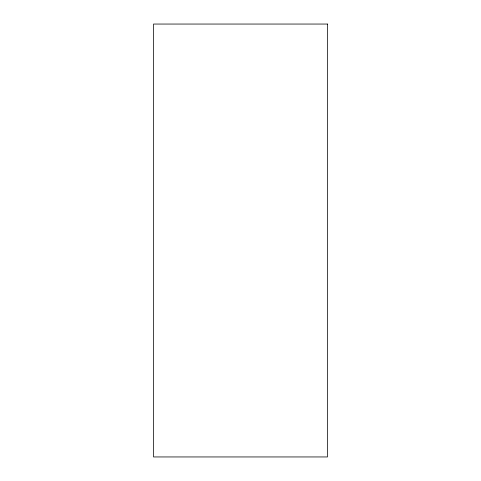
<?xml version="1.0" encoding="UTF-8"?>
<svg xmlns="http://www.w3.org/2000/svg" width="481" height="481" viewBox="0 0 481 481"><rect width="100%" height="100%" fill="white"/><g stroke="black" fill="none" stroke-linecap="round" stroke-linejoin="round"><path stroke-width="0.72" d="M327.477 24.05L153.523 24.05L153.523 456.95L327.477 456.95L327.477 24.05"/></g></svg>
